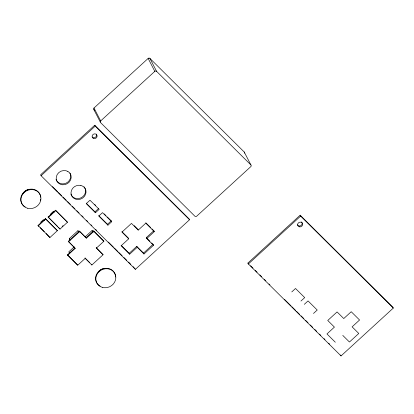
<?xml version="1.0" encoding="UTF-8"?>
<svg xmlns="http://www.w3.org/2000/svg" width="414" height="414" viewBox="0 0 414 414"><rect width="100%" height="100%" fill="white"/><g stroke="black" fill="none" stroke-linecap="round" stroke-linejoin="round"><path stroke-width="0.62" d="M94.009 108.002L148.14 58.426A1.273 1.17 -27.3 0 1 149.904 58.4L244.239 152.031L250.905 164.948A1.273 1.17 -27.3 0 1 250.806 166.63L196.676 216.206A1.273 1.17 -27.3 0 1 194.906 216.232L100.576 122.601A1.273 1.17 -27.3 0 1 100.674 120.919L94.009 108.002A1.273 1.17 -27.3 0 0 93.911 109.684L100.286 122.042M94.734 125.225L40.603 174.801L41.074 175.707L135.404 269.338L189.534 219.762L189.069 218.856L94.734 125.225L95.204 126.13L189.534 219.762M100.674 120.919L154.805 71.343A1.273 1.17 -27.3 0 1 156.57 71.317L250.905 164.948M41.074 175.707L95.204 126.13M40.598 222.256L43.398 219.694L44.277 220.564M38 225.459L45.468 218.618L57.386 230.67L49.923 237.512L38 225.459L38.9 226.349M38.233 225.909L45.7 219.073L45.468 218.618M48.091 217.024L55.554 210.188L67.477 222.24L60.009 229.082L48.091 217.024L57.53 226.396M48.324 217.479L55.792 210.643L55.554 210.188M62.11 226.489L63.042 225.635M95.437 212.744L86.252 203.631L89.988 200.21L99.169 209.329L95.437 212.744L94.966 211.839L98.703 208.418M70.189 240.218L69.345 238.583L77.93 230.722L79.265 232.047M89.424 262.331L84.968 257.912L85.206 258.367L77.739 265.203L67.72 255.262L75.188 248.421L68.274 241.341L79.472 231.084L86.386 238.164L93.854 231.328L93.616 230.872L86.153 237.714M68.507 241.792L79.705 231.535L79.472 231.084M74.215 246.868L68.791 251.841L69.35 252.928M85.077 236.922L92.079 230.51L93.429 231.856M67.72 255.262L67.487 254.807L74.955 247.97L75.188 248.421M111.221 220.848L111.692 221.754L107.956 225.175L107.49 224.269L111.221 220.848L107.288 216.941M85.206 258.367L91.882 264.996L103.081 254.739L96.405 248.11L103.867 241.269L93.616 230.872M121.933 231.659L128.242 237.921L128.713 238.826L121.152 245.75L129.665 254.201L137.225 247.277L136.76 246.371L129.199 253.296L129.665 254.201M128.713 238.826L121.949 232.114L131.466 223.4L138.229 230.106L145.79 223.187L154.303 231.638L146.742 238.562L153.506 245.274L143.989 253.989L137.225 247.277M146.742 238.562L146.277 237.657L153.837 230.733L152.041 228.952M143.989 253.989L143.518 253.083L153.04 244.363L151.684 243.023M247.908 263.056L300.171 215.187L392.834 307.162L393.3 308.068L341.038 355.936L248.374 263.961L247.908 263.056L248.824 263.966M248.374 263.961L300.636 216.092L300.171 215.187M291.787 291.911L295.518 288.491L304.704 297.604L300.968 301.025M304.311 304.342L308.042 300.921L317.222 310.034L313.491 313.455M300.636 216.092L393.3 308.068M342.771 335.392L349.447 342.021L358.783 333.472L352.102 326.843L359.569 320.006L351.222 311.716L343.755 318.557L337.074 311.928L327.743 320.477L334.419 327.107L326.956 333.943L335.304 342.228M93.911 109.684L94.827 110.595M250.661 265.788L252.954 268.065M255.247 270.337L257.084 272.158M259.837 274.891L261.669 276.712M264.422 279.445L265.798 280.811M269.007 283.999L269.928 284.91M284.604 299.477L291.026 305.853M291.948 306.764L295.617 310.407M296.533 311.318L299.741 314.505M301.118 315.872L303.871 318.604M305.708 320.426L308 322.703M310.293 324.98L312.586 327.257M314.883 329.528L316.715 331.35M319.468 334.082L320.845 335.449M324.053 338.636L324.974 339.547M328.644 343.19L329.56 344.101M145.769 222.722L150.701 227.617M134.157 225.625L137.764 229.201L138.229 230.106M146.277 237.657L149.884 241.233M94.765 204.516L95.639 205.38M104.224 213.903L105.974 215.642M136.76 246.371L143.518 253.083M111.692 221.754L102.506 212.641L98.775 216.061L107.956 225.175M86.221 203.16L94.966 211.839M98.744 215.585L107.49 224.269M121.131 245.29L129.199 253.296M52.511 186.621L57.551 191.62M58.462 192.526L61.67 195.708M63.042 197.074L66.25 200.252M67.622 201.618L70.37 204.345M72.202 206.162L74.95 208.889M76.781 210.71L79.069 212.982M81.817 215.71L83.193 217.071M86.397 220.253L87.773 221.614M90.977 224.797L91.892 225.708M95.556 229.346L96.472 230.251M108.38 242.071L113.415 247.07M114.331 247.981L117.995 251.614M118.911 252.524L122.114 255.707M123.946 257.524L126.694 260.251M128.526 262.067L130.819 264.344M133.106 266.616L135.404 269.338M93.854 231.328L103.867 241.269M79.705 231.535L86.386 238.164M55.792 210.643L67.477 222.24M58.426 227.286L60.009 229.082M69.345 238.583L70.235 239.468M68.274 241.341L74.51 247.525M45.7 219.073L57.386 230.67M40.246 227.69L44.293 231.705M46.094 233.486L49.923 237.512M67.487 254.807L77.739 265.203M340.572 355.031L341.038 355.936M149.904 58.4L156.57 71.317M148.14 58.426L154.805 71.343M153.837 230.733L154.303 231.638M153.04 244.363L153.506 245.274M92.079 230.51L92.917 232.145M103.081 254.739L96.167 247.655L96.405 248.11M77.93 230.722L78.494 231.809M91.649 264.541L91.882 264.996M54.048 212.351L53.489 211.264L50.689 213.826L51.248 214.913M301.542 221.894A2.546 2.334 -27.3 0 1 301.087 225.47A2.546 2.334 -27.3 0 1 297.443 224.828M56.025 179.309A7.643 7.002 -27.3 0 0 64.108 183.775A7.643 7.002 -27.3 0 0 70.716 176.654L70.571 174.806A7.643 7.002 -27.3 0 0 69.925 173.093M70.861 194.031A7.643 7.002 -27.3 0 0 78.939 198.503A7.643 7.002 -27.3 0 0 85.553 191.377L85.403 189.529A7.643 7.002 -27.3 0 0 84.063 186.807M96.379 134.1A2.546 2.334 -27.3 0 1 92.275 137.034M244.239 152.031A1.273 1.17 -27.3 0 1 244.493 153.18M25.218 206.948A10.19 9.336 -27.3 0 1 25.606 190.792A10.19 9.336 -27.3 0 1 40.691 197.235M40.644 199.098A10.19 9.336 -27.3 0 1 40.401 200.34M23.003 193.778A6.966 6.381 -27.3 0 1 29.084 189.431M100.1 286.105A10.19 9.336 -27.3 0 1 100.778 269.773A10.19 9.336 -27.3 0 1 115.599 277.013M98.454 271.9A6.966 6.381 -27.3 0 1 104.561 268.557M80.865 185.467L78.939 185.249A7.643 7.002 -27.3 0 0 71.017 192.505A7.643 7.002 -27.3 0 0 78.101 199.532A7.643 7.002 -27.3 0 0 86.019 192.282L85.874 190.435A7.643 7.002 -27.3 0 0 80.865 185.467M67.798 171.427L66.033 170.744A7.643 7.002 -27.3 0 0 56.371 176.54A7.643 7.002 -27.3 0 0 62.617 184.794A7.643 7.002 -27.3 0 0 71.187 177.559L71.037 175.712A7.643 7.002 -27.3 0 0 67.798 171.427M299.363 226.82A2.546 2.334 -27.3 0 0 302.598 223.86A2.546 2.334 -27.3 0 0 298.473 222.851A2.546 2.334 -27.3 0 0 299.363 226.82M93.828 138.54A2.546 2.334 -27.3 0 0 97.062 135.58A2.546 2.334 -27.3 0 0 92.943 134.576A2.546 2.334 -27.3 0 0 93.828 138.54M27.81 208.314A10.19 9.336 -27.3 0 0 40.743 196.469A10.19 9.336 -27.3 0 0 24.255 192.448A10.19 9.336 -27.3 0 0 27.81 208.314M102.693 287.471A10.19 9.336 -27.3 0 0 115.625 275.626A10.19 9.336 -27.3 0 0 99.137 271.605A10.19 9.336 -27.3 0 0 102.693 287.471"/></g></svg>
